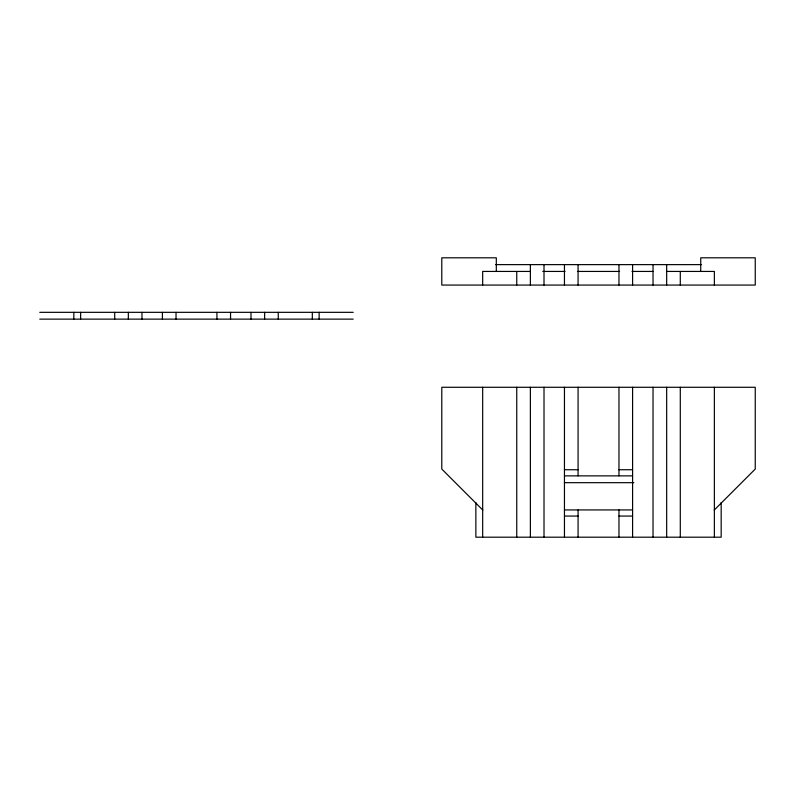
<?xml version="1.0" encoding="UTF-8"?>
<svg xmlns="http://www.w3.org/2000/svg" width="795" height="795" viewBox="0 0 795 795"><rect width="100%" height="100%" fill="white"/><g stroke="black" fill="none" stroke-linecap="round" stroke-linejoin="round"><path stroke-width="1.19" d="M714.208 510.092L755.24 469.06L755.25 387.274L441.791 387.274L441.791 469.05L482.833 510.092M495.692 264.626L701.359 264.626M530.374 271.433L482.674 271.433L482.674 285.067M542.766 271.433L565.066 271.433M577.458 271.433L619.583 271.433M631.975 271.433L653.033 271.433M666.667 271.433L714.367 271.433L714.367 285.067M39.75 312.326L353.209 312.326M39.75 319.133L353.209 319.133M564.45 469.736L578.074 469.736M618.967 469.736L632.591 469.736M564.45 475.867L632.591 475.867M564.45 482.674L633.834 482.674M564.45 509.933L632.591 509.933M564.45 516.064L578.074 516.064M618.967 516.064L632.591 516.064M721.174 502.5L721.174 537.191L475.867 537.191L475.867 502.5M714.367 387.274L714.367 537.191M700.733 271.433L700.733 257.809L755.25 257.809L755.25 285.067L441.791 285.067L441.791 257.809L496.309 257.809L496.309 271.433M680.291 271.433L680.291 285.067M680.291 387.274L680.291 537.191M666.667 264.626L666.667 285.067M666.667 387.274L666.667 537.191M653.033 264.626L653.033 285.067M653.033 387.274L653.033 537.191M632.591 264.626L632.591 285.067M632.591 387.274L632.591 537.191M618.967 264.626L618.967 285.067M618.967 387.274L618.967 475.867M618.967 509.933L618.967 537.191M578.074 264.626L578.074 285.067M578.074 387.274L578.074 475.867M578.074 509.933L578.074 537.191M564.45 264.626L564.45 285.067M564.45 387.274L564.45 537.191M544.009 264.626L544.009 285.067M544.009 387.274L544.009 537.191M530.374 264.626L530.374 285.067M530.374 387.274L530.374 537.191M516.75 271.433L516.75 285.067M516.75 387.274L516.75 537.191M482.674 387.274L482.674 537.191M319.133 312.326L319.133 319.133M312.326 312.326L312.326 319.133M278.25 312.326L278.25 319.133M264.626 312.326L264.626 319.133M250.991 312.326L250.991 319.133M230.55 312.326L230.55 319.133M216.926 312.326L216.926 319.133M176.033 312.326L176.033 319.133M162.409 312.326L162.409 319.133M141.967 312.326L141.967 319.133M128.333 312.326L128.333 319.133M114.709 312.326L114.709 319.133M80.633 312.326L80.633 319.133M73.826 312.326L73.826 319.133"/></g></svg>
